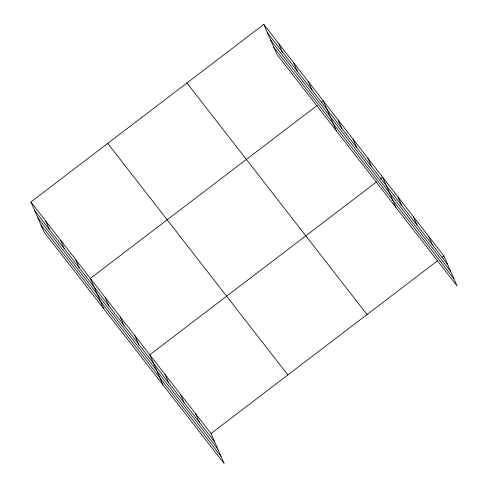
<?xml version="1.0" encoding="UTF-8"?>
<svg xmlns="http://www.w3.org/2000/svg" width="488" height="488" viewBox="0 0 488 488"><rect width="100%" height="100%" fill="white"/><g stroke="black" fill="none" stroke-linecap="round" stroke-linejoin="round"><path stroke-width="0.73" d="M30.896 201.989L211.005 433.533L224.206 463.6L44.097 232.056L30.896 201.989L263.794 24.4L443.903 255.944L457.103 286.011L276.995 54.467L263.794 24.4M317.224 105.39L90.335 278.398L103.535 308.465M321.427 102.181L323.233 100.809L336.427 130.876M376.663 181.798L149.773 354.806L162.968 384.873M380.262 179.047L382.665 177.217L395.866 207.284M211.005 433.533L437.901 260.519M442.104 257.316L443.903 255.944M267.528 32.903L447.636 264.441M270.651 40.016L450.76 271.56M273.866 47.348L453.98 278.892M186.941 83.003L367.049 314.546M107.757 143.387L287.865 374.93M34.63 210.493L214.738 442.03M37.753 217.605L217.861 449.149M40.974 224.944L221.082 456.481M428.592 236.259L432.325 244.762M413.287 216.581L417.014 225.078M397.976 196.902L401.709 205.399M367.806 158.118L371.539 166.615M352.946 139.013L356.679 147.516M338.086 119.914L341.82 128.411M308.373 81.709L312.1 90.207M293.514 62.604L297.241 71.108M278.654 43.505L282.381 52.002M195.7 413.855L199.427 422.352M180.389 394.17L184.122 402.673M165.078 374.491L168.811 382.988M134.914 335.707L138.641 344.205M120.054 316.602L123.781 325.106M105.194 297.503L108.928 306M75.475 259.299L79.209 267.796M60.616 240.194L64.349 248.697M45.756 221.094L49.489 229.592"/></g></svg>
